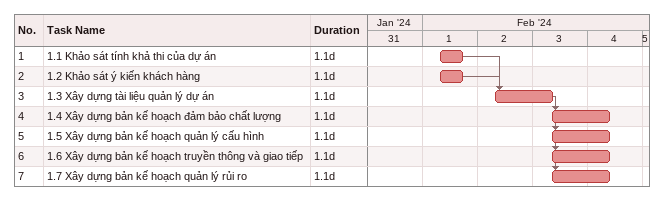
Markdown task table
| ID | Task | Duration | Start | Finish | Predecessors |
|---|---|---|---|---|---|
| 1 | 1.1 Khảo sát tính khả thi của dự án | 1.1d | 2024-02-01 | 2024-02-01 |  |
| 2 | 1.2 Khảo sát ý kiến khách hàng | 1.1d | 2024-02-01 | 2024-02-01 |  |
| 3 | 1.3 Xây dựng tài liệu quản lý dự án | 1.1d | 2024-02-02 | 2024-02-03 | 1, 2 |
| 4 | 1.4 Xây dựng bản kế hoạch đảm bảo chất lượng | 1.1d | 2024-02-03 | 2024-02-04 | 3 |
| 5 | 1.5 Xây dựng bản kế hoạch quản lý cấu hình | 1.1d | 2024-02-03 | 2024-02-04 | 3 |
| 6 | 1.6 Xây dựng bản kế hoạch truyền thông và giao tiếp | 1.1d | 2024-02-03 | 2024-02-04 | 3 |
| 7 | 1.7 Xây dựng bản kế hoạch quản lý rủi ro | 1.1d | 2024-02-03 | 2024-02-04 | 3 |
